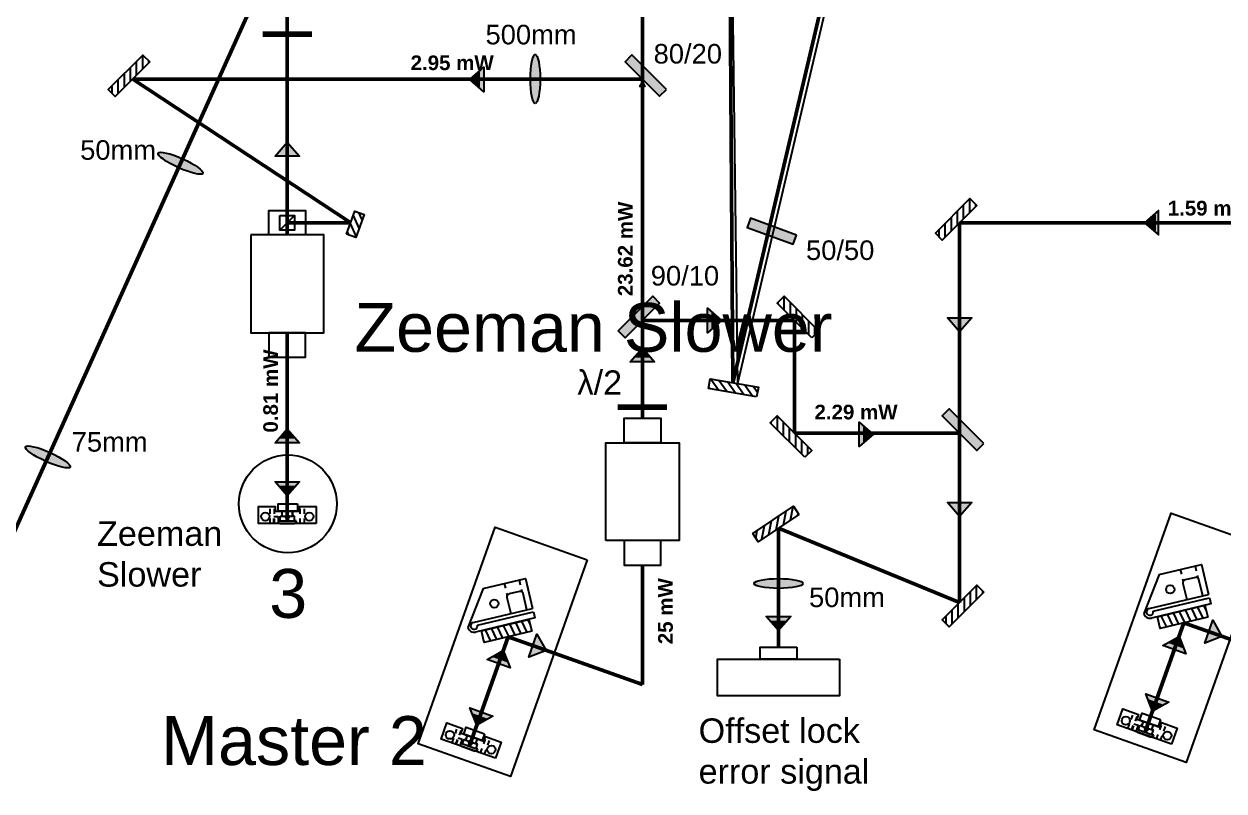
# Model space of a CAD drawing. Header units: inches. Extents: x 3.3 to 82.2, y 19 to 61.1.
# Drawn here: x 34.58 to 59.13, y 18.99 to 34.67 of the extents above; entities that cross this region are included whole.
import ezdxf

# ---------------------------------------------------------------- set-up
doc = ezdxf.new("R2010")
doc.units = ezdxf.units.IN
doc.header["$MEASUREMENT"] = 0
doc.linetypes.add('HIDDEN2', pattern=[0.1875, 0.125, -0.0625])
for name, color, linetype in [('diode mount', 7, 'Continuous'), ('gratting mount', 7, 'Continuous'), ('hplock', 7, 'Continuous'), ('imaging', 7, 'Continuous'), ('repump', 7, 'Continuous'), ('zeeman', 7, 'Continuous')]:
    doc.layers.add(name, color=color, linetype=linetype)
doc.dimstyles.get("Standard").update_dxf_attribs({"dimtxt": 0.18, "dimasz": 0.18, "dimexe": 0.18, "dimexo": 0.0625, "dimgap": 0.09, "dimtad": 0, "dimtih": 1, "dimtoh": 1, "dimdec": 4, "dimzin": 0, "dimdsep": 46, "dimtxsty": 'Standard', "dimcen": 0.09, "dimadec": 0, "dimazin": 0, "dimtfac": 1, "dimtdec": 4, "dimtofl": 0, "dimtmove": 0, "dimatfit": 3, "dimfxl": 1, "dimtolj": 1, "dimtzin": 0, "dimarcsym": 0})

# ---------------------------------------------------------------- blocks, each defined once
blk = doc.blocks.new('*D1')
at = {"layer": 'Defpoints', "color": 0, "transparency": 16777216}
for p in [(58.857, 22.817), (59.015, 22.66), (57.641, 22.526), (58.794, 22.544), (57.821, 22.312)]:
    blk.add_point(p, dxfattribs=at)
blk = doc.blocks.new('*D2')
at = {"layer": 'Defpoints', "color": 0, "transparency": 16777216}
for p in [(45.031, 22.529), (45.189, 22.373), (43.815, 22.239), (44.968, 22.257), (43.995, 22.025)]:
    blk.add_point(p, dxfattribs=at)

msp = doc.modelspace()

# ---------------------------------------------------------------- hatches: boundary and pattern name
h = msp.add_hatch(color=256)
h.set_gradient(color1=(162, 181, 54), one_color=1, tint=1, name='INVSPHERICAL')
edge = h.paths.add_edge_path()
edge.add_ellipse((45.03751, 33.54983), major_axis=(0, -0.5), ratio=0.2, start_angle=0, end_angle=360)
h = msp.add_hatch(color=1)
h.set_gradient(color1=(250, 17, 5), color2=(250, 27, 15), one_color=1, tint=0.52, name='INVCYLINDER')
h.paths.add_polyline_path([(43.69934, 33.54065), (43.98594, 33.79065), (43.98594, 33.29065)])
h = msp.add_hatch(color=1)
h.set_gradient(color1=(250, 17, 5), color2=(250, 27, 15), one_color=1, tint=0.52, name='INVCYLINDER')
h.paths.add_polyline_path([(43.69934, 33.54065), (43.88594, 33.69065), (43.88594, 33.39065)])
h = msp.add_hatch(color=1)
h.set_gradient(color1=(250, 17, 5), color2=(250, 27, 15), one_color=1, tint=0.52, name='INVCYLINDER')
h.paths.add_polyline_path([(47.22865, 33.48616), (47.27865, 33.39955), (47.17865, 33.39955)])
h = msp.add_hatch(color=1)
h.set_gradient(color1=(250, 17, 5), color2=(250, 27, 15), one_color=1, tint=0.52, name='INVCYLINDER')
h.paths.add_polyline_path([(39.96629, 32.25866), (40.21629, 31.97205), (39.71629, 31.97205)])
h = msp.add_hatch(color=256)
h.set_gradient(color1=(162, 181, 54), one_color=1, tint=1, name='INVSPHERICAL')
edge = h.paths.add_edge_path()
edge.add_ellipse((37.78204, 31.82608), major_axis=(0.45561, -0.20597), ratio=0.2, start_angle=0, end_angle=360)
h = msp.add_hatch(color=1)
h.set_gradient(color1=(250, 17, 5), color2=(250, 27, 15), one_color=1, tint=0.52, name='INVCYLINDER')
h.paths.add_polyline_path([(57.50214, 30.61116), (57.78875, 30.36116), (57.78875, 30.86116)])
h = msp.add_hatch(color=1)
h.set_gradient(color1=(250, 17, 5), color2=(250, 27, 15), one_color=1, tint=0.52, name='INVCYLINDER')
h.paths.add_polyline_path([(57.53315, 30.61116), (57.71975, 30.46116), (57.71975, 30.76116)])
h = msp.add_hatch(color=1)
h.set_gradient(color1=(250, 17, 5), color2=(250, 27, 15), one_color=1, tint=0.52, name='INVCYLINDER')
h.paths.add_polyline_path([(57.53315, 30.61116), (57.61975, 30.66116), (57.61975, 30.56116)])
h = msp.add_hatch(color=1)
h.set_gradient(color1=(250, 17, 5), color2=(250, 27, 15), one_color=1, tint=0.52, name='INVCYLINDER')
h.paths.add_polyline_path([(48.84714, 28.61116), (48.56053, 28.36116), (48.56053, 28.86116)])
h = msp.add_hatch(color=1)
h.set_gradient(color1=(250, 17, 5), color2=(250, 27, 15), one_color=1, tint=0.52, name='INVCYLINDER')
h.paths.add_polyline_path([(48.84714, 28.61116), (48.66053, 28.46116), (48.66053, 28.76116)])
h = msp.add_hatch(color=1)
h.set_gradient(color1=(250, 17, 5), color2=(250, 27, 15), one_color=1, tint=0.52, name='INVCYLINDER')
h.paths.add_polyline_path([(48.84714, 28.61116), (48.76053, 28.66116), (48.76053, 28.56116)])
h = msp.add_hatch(color=1)
h.set_gradient(color1=(250, 17, 5), color2=(250, 27, 15), one_color=1, tint=0.52, name='INVCYLINDER')
h.paths.add_polyline_path([(53.71904, 28.38036), (53.46904, 28.66697), (53.96904, 28.66697)])
h = msp.add_hatch(color=1)
h.set_gradient(color1=(250, 17, 5), color2=(250, 27, 15), one_color=1, tint=0.52, name='INVCYLINDER')
h.paths.add_polyline_path([(47.22865, 28.05287), (47.47865, 27.76627), (46.97865, 27.76627)])
h = msp.add_hatch(color=1)
h.set_gradient(color1=(250, 17, 5), color2=(250, 27, 15), one_color=1, tint=0.52, name='INVCYLINDER')
h.paths.add_polyline_path([(47.22865, 28.05287), (47.37865, 27.86627), (47.07865, 27.86627)])
h = msp.add_hatch(color=1)
h.set_gradient(color1=(250, 17, 5), color2=(250, 27, 15), one_color=1, tint=0.52, name='INVCYLINDER')
h.paths.add_polyline_path([(47.22865, 28.05287), (47.27865, 27.96627), (47.17865, 27.96627)])
h = msp.add_hatch(color=1)
h.set_gradient(color1=(250, 17, 5), color2=(250, 27, 15), one_color=1, tint=0.52, name='INVCYLINDER')
h.paths.add_polyline_path([(51.94968, 26.28334), (51.66307, 26.03334), (51.66307, 26.53334)])
h = msp.add_hatch(color=1)
h.set_gradient(color1=(250, 17, 5), color2=(250, 27, 15), one_color=1, tint=0.52, name='INVCYLINDER')
h.paths.add_polyline_path([(39.96629, 26.39664), (40.21629, 26.11003), (39.71629, 26.11003)])
h = msp.add_hatch(color=1)
h.set_gradient(color1=(250, 17, 5), color2=(250, 27, 15), one_color=1, tint=0.52, name='INVCYLINDER')
h.paths.add_polyline_path([(39.96629, 26.39664), (40.11629, 26.21003), (39.81629, 26.21003)])
h = msp.add_hatch(color=1)
h.set_gradient(color1=(250, 17, 5), color2=(250, 27, 15), one_color=1, tint=0.52, name='INVCYLINDER')
h.paths.add_polyline_path([(51.94968, 26.28334), (51.76307, 26.13334), (51.76307, 26.43334)])
h = msp.add_hatch(color=1)
h.set_gradient(color1=(250, 17, 5), color2=(250, 27, 15), one_color=1, tint=0.52, name='INVCYLINDER')
h.paths.add_polyline_path([(51.94968, 26.28334), (51.86307, 26.33334), (51.86307, 26.23334)])
h = msp.add_hatch(color=256)
h.set_gradient(color1=(162, 181, 54), one_color=1, tint=1, name='INVSPHERICAL')
edge = h.paths.add_edge_path()
edge.add_ellipse((35.06728, 25.82091), major_axis=(0.45561, -0.20597), ratio=0.2, start_angle=0, end_angle=360)
h = msp.add_hatch(color=1)
h.set_gradient(color1=(250, 17, 5), color2=(250, 27, 15), one_color=1, tint=0.52, name='INVCYLINDER')
h.paths.add_polyline_path([(39.96629, 25.02762), (39.71629, 25.31423), (40.21629, 25.31423)])
h = msp.add_hatch(color=1)
h.set_gradient(color1=(250, 17, 5), color2=(250, 27, 15), one_color=1, tint=0.52, name='INVCYLINDER')
h.paths.add_polyline_path([(39.96629, 25.02762), (39.81629, 25.21423), (40.11629, 25.21423)])
h = msp.add_hatch(color=1)
h.set_gradient(color1=(250, 17, 5), color2=(250, 27, 15), one_color=1, tint=0.52, name='INVCYLINDER')
h.paths.add_polyline_path([(53.71904, 24.60056), (53.46904, 24.88717), (53.96904, 24.88717)])
h = msp.add_hatch(color=0)
h.set_gradient(color1=(14, 203, 241), one_color=1, tint=1, name='INVCYLINDER')
h.paths.add_polyline_path([(40.00629, 24.61216), (39.92629, 24.61216), (39.92629, 24.58216), (40.00629, 24.58216)])
h = msp.add_hatch(color=256)
h.set_gradient(color1=(162, 181, 54), one_color=1, tint=1, name='INVSPHERICAL')
edge = h.paths.add_edge_path()
edge.add_ellipse((50.0144, 23.23367), major_axis=(0.5, 0), ratio=0.2, start_angle=0, end_angle=360)
h = msp.add_hatch()
h.set_pattern_fill('ANSI31', color=5, angle=-109.556967, style=0)
h.set_pattern_definition([(295.44303, (37.30959, 137.02103), (0.11287661, 0.05370169), [])])
h.paths.add_polyline_path([(58.7936, 22.54429), (57.821, 22.31182), (57.76288, 22.55497), (58.73548, 22.78744)])
h = msp.add_hatch()
h.set_pattern_fill('ANSI31', color=5, angle=-109.556967, style=0)
h.set_pattern_definition([(295.44303, (23.48349, 136.73388), (0.11287661, 0.05370169), [])])
h.paths.add_polyline_path([(44.9675, 22.25715), (43.9949, 22.02467), (43.93678, 22.26782), (44.90938, 22.5003)])
h = msp.add_hatch(color=1)
h.set_gradient(color1=(250, 17, 5), color2=(250, 27, 15), one_color=1, tint=0.52, name='INVCYLINDER')
h.paths.add_polyline_path([(50.0144, 22.26999), (49.7644, 22.55659), (50.2644, 22.55659)])
h = msp.add_hatch(color=1)
h.set_gradient(color1=(250, 17, 5), color2=(250, 27, 15), one_color=1, tint=0.52, name='INVCYLINDER')
h.paths.add_polyline_path([(50.0144, 22.26999), (49.8644, 22.45659), (50.1644, 22.45659)])
h = msp.add_hatch(color=1)
h.set_gradient(color1=(250, 17, 5), color2=(250, 27, 15), one_color=1, tint=0.52, name='INVCYLINDER')
h.paths.add_polyline_path([(50.0144, 22.26999), (50.0644, 22.35659), (49.9644, 22.35659)])
h = msp.add_hatch(color=1)
h.set_gradient(color1=(250, 17, 5), color2=(250, 27, 15), one_color=1, tint=0.52, name='INVCYLINDER')
h.paths.add_polyline_path([(59.08529, 22.15169), (58.73153, 22.01205), (58.89891, 22.4832)])
h = msp.add_hatch(color=1)
h.set_gradient(color1=(250, 17, 5), color2=(250, 27, 15), one_color=1, tint=0.52, name='INVCYLINDER')
h.paths.add_polyline_path([(45.25919, 21.86454), (44.90543, 21.7249), (45.07281, 22.19606)])
h = msp.add_hatch(color=1)
h.set_gradient(color1=(250, 17, 5), color2=(250, 27, 15), one_color=1, tint=0.52, name='INVCYLINDER')
h.paths.add_polyline_path([(58.20872, 22.15053), (58.34836, 21.79678), (57.8772, 21.96415)])
h = msp.add_hatch(color=1)
h.set_gradient(color1=(250, 17, 5), color2=(250, 27, 15), one_color=1, tint=0.52, name='INVCYLINDER')
h.paths.add_polyline_path([(58.20872, 22.15053), (58.2876, 21.92448), (58.00491, 22.0249)])
h = msp.add_hatch(color=1)
h.set_gradient(color1=(250, 17, 5), color2=(250, 27, 15), one_color=1, tint=0.52, name='INVCYLINDER')
h.paths.add_polyline_path([(58.20872, 22.15053), (58.22684, 22.05219), (58.13261, 22.08566)])
h = msp.add_hatch(color=1)
h.set_gradient(color1=(250, 17, 5), color2=(250, 27, 15), one_color=1, tint=0.52, name='INVCYLINDER')
h.paths.add_polyline_path([(44.38262, 21.86339), (44.52225, 21.50963), (44.0511, 21.677)])
h = msp.add_hatch(color=1)
h.set_gradient(color1=(250, 17, 5), color2=(250, 27, 15), one_color=1, tint=0.52, name='INVCYLINDER')
h.paths.add_polyline_path([(44.38262, 21.86339), (44.4615, 21.63734), (44.1788, 21.73776)])
h = msp.add_hatch(color=1)
h.set_gradient(color1=(250, 17, 5), color2=(250, 27, 15), one_color=1, tint=0.52, name='INVCYLINDER')
h.paths.add_polyline_path([(44.38262, 21.86339), (44.40074, 21.76504), (44.30651, 21.79852)])
h = msp.add_hatch(color=1)
h.set_gradient(color1=(250, 17, 5), color2=(250, 27, 15), one_color=1, tint=0.52, name='INVCYLINDER')
h.paths.add_polyline_path([(57.66587, 20.62242), (57.52623, 20.97617), (57.99739, 20.8088)])
h = msp.add_hatch(color=1)
h.set_gradient(color1=(250, 17, 5), color2=(250, 27, 15), one_color=1, tint=0.52, name='INVCYLINDER')
h.paths.add_polyline_path([(43.83977, 20.33528), (43.70013, 20.68903), (44.17129, 20.52166)])
h = msp.add_hatch(color=1)
h.set_gradient(color1=(250, 17, 5), color2=(250, 27, 15), one_color=1, tint=0.52, name='INVCYLINDER')
h.paths.add_polyline_path([(57.66587, 20.62242), (57.58699, 20.84847), (57.86968, 20.74805)])
h = msp.add_hatch(color=1)
h.set_gradient(color1=(250, 17, 5), color2=(250, 27, 15), one_color=1, tint=0.52, name='INVCYLINDER')
h.paths.add_polyline_path([(57.66587, 20.62242), (57.74198, 20.68729), (57.64775, 20.72076)])
h = msp.add_hatch(color=1)
h.set_gradient(color1=(250, 17, 5), color2=(250, 27, 15), one_color=1, tint=0.52, name='INVCYLINDER')
h.paths.add_polyline_path([(43.83977, 20.33528), (43.76089, 20.56132), (44.04358, 20.4609)])
h = msp.add_hatch(color=1)
h.set_gradient(color1=(250, 17, 5), color2=(250, 27, 15), one_color=1, tint=0.52, name='INVCYLINDER')
h.paths.add_polyline_path([(43.83977, 20.33528), (43.91588, 20.40014), (43.82165, 20.43362)])
h = msp.add_hatch(color=0)
h.set_gradient(color1=(14, 203, 241), one_color=1, tint=1, name='INVCYLINDER')
h.paths.add_polyline_path([(57.58379, 20.27185), (57.5084, 20.29863), (57.49836, 20.27036), (57.57375, 20.24359)])
h = msp.add_hatch(color=0)
h.set_gradient(color1=(14, 203, 241), one_color=1, tint=1, name='INVCYLINDER')
h.paths.add_polyline_path([(43.75769, 19.98471), (43.6823, 20.01149), (43.67226, 19.98322), (43.74765, 19.95644)])
at = {"layer": 'hplock'}
h = msp.add_hatch(color=256, dxfattribs=at)
h.set_gradient(color1=(20, 213, 235), one_color=1, tint=1, name='INVCYLINDER')
h.paths.add_polyline_path([(47.72363, 33.3377), (47.01652, 34.04481), (46.8751, 33.90338), (47.58221, 33.19628)])
h = msp.add_hatch(color=256, dxfattribs=at)
h.set_gradient(color1=(20, 213, 235), one_color=1, tint=1, name='INVCYLINDER')
h.paths.add_polyline_path([(50.3821, 30.35954), (49.44241, 30.70156), (49.374, 30.51362), (50.3137, 30.1716)])
h = msp.add_hatch(color=256, dxfattribs=at)
h.set_gradient(color1=(20, 213, 235), one_color=1, tint=1, name='INVCYLINDER')
h.paths.add_polyline_path([(46.73368, 28.39902), (47.44079, 29.10613), (47.58221, 28.96471), (46.8751, 28.2576)])
h = msp.add_hatch(color=256, dxfattribs=at)
h.set_gradient(color1=(20, 213, 235), one_color=1, tint=1, name='INVCYLINDER')
h.paths.add_polyline_path([(54.21145, 26.09621), (53.50434, 26.80332), (53.36292, 26.6619), (54.07002, 25.95479)])
at = {"layer": 'imaging'}
h = msp.add_hatch(dxfattribs=at)
h.set_pattern_fill('ANSI31', color=256, angle=69.979415, style=0)
h.set_pattern_definition([(114.9794, (40.65181, 23.90127), (-0.1133074, -0.0527866), [])])
h.paths.add_polyline_path([(41.17918, 30.37626), (41.35036, 30.84605), (41.53828, 30.77758), (41.3671, 30.30779)])
at = {"layer": 'repump'}
h = msp.add_hatch(dxfattribs=at)
h.set_pattern_fill('ANSI31', color=256, angle=225, style=0)
h.set_pattern_definition([(270, (30.7574, 42.10895), (0.125, 4e-17), [])])
h.paths.add_polyline_path([(37.15252, 33.89823), (36.44541, 33.19113), (36.30399, 33.33255), (37.01109, 34.03966)])
h = msp.add_hatch(dxfattribs=at)
h.set_pattern_fill('ANSI31', color=256, angle=225, style=0)
h.set_pattern_definition([(270, (47.6749, 39.17543), (0.125, 4e-17), [])])
h.paths.add_polyline_path([(54.07002, 30.96471), (53.36292, 30.2576), (53.2215, 30.39902), (53.9286, 31.10613)])
h = msp.add_hatch(dxfattribs=at)
h.set_pattern_fill('ANSI31', color=256, angle=225, style=0)
h.set_pattern_definition([(270, (56.38132, 37.17543), (-0.125, 4e-17), [])])
h.paths.add_polyline_path([(49.9862, 28.96471), (50.69331, 28.2576), (50.83473, 28.39902), (50.12762, 29.10613)])
h = msp.add_hatch(dxfattribs=at)
h.set_pattern_fill('ANSI31', color=256, angle=260, style=0)
h.set_pattern_definition([(305, (49.11099, 37.6165), (-0.102394, -0.071697), [])])
h.paths.add_polyline_path([(48.58189, 27.22259), (49.56669, 27.04894), (49.60142, 27.2459), (48.61662, 27.41955)])
h = msp.add_hatch(dxfattribs=at)
h.set_pattern_fill('ANSI31', color=256, angle=225, style=0)
h.set_pattern_definition([(270, (56.2399, 34.7312), (-0.125, 4e-17), [])])
h.paths.add_polyline_path([(49.84478, 26.52048), (50.55189, 25.81337), (50.69331, 25.95479), (49.9862, 26.6619)])
h = msp.add_hatch(dxfattribs=at)
h.set_pattern_fill('ANSI31', color=256, angle=213.849607, style=0)
h.set_pattern_definition([(258.8496, (45.74308, 33.93784), (0.1226404, -0.0241731), [])])
h.paths.add_polyline_path([(50.42965, 24.64539), (49.59915, 24.08838), (49.48774, 24.25448), (50.31825, 24.81149)])
h = msp.add_hatch(dxfattribs=at)
h.set_pattern_fill('ANSI31', color=256, angle=225, style=0)
h.set_pattern_definition([(270, (47.81633, 31.26567), (0.125, 4e-17), [])])
h.paths.add_polyline_path([(54.21145, 23.05495), (53.50434, 22.34785), (53.36292, 22.48927), (54.07002, 23.19638)])

# ---------------------------------------------------------------- linework, layer by layer
at = {"color": 1, "lineweight": 50}
for p, q in [((47.22865, 33.54983), (47.22865, 42.36549)), ((49.07915, 27.33799), (48.98109, 41.15089)), ((39.96629, 36.65772), (33.95578, 23.36223)), ((39.96629, 30.36116), (39.96629, 36.65772)), ((36.80411, 33.54983), (47.22865, 33.54983)), ((36.80411, 33.54983), (41.26477, 30.61116)), ((47.22865, 33.54983), (47.22865, 30.61116)), ((39.96629, 30.61116), (41.26477, 30.61116)), ((47.22865, 30.61116), (47.22865, 28.61116)), ((53.71647, 30.61116), (62.77191, 30.61116)), ((53.71647, 22.84282), (53.71647, 30.61116)), ((47.22865, 28.61116), (50.33976, 28.61116)), ((47.22865, 28.61116), (47.22865, 26.61116)), ((50.33976, 28.61116), (50.33976, 26.30834)), ((39.96629, 24.56616), (39.96629, 28.36116)), ((50.33976, 26.30834), (53.71647, 26.30834)), ((50.0144, 24.36689), (50.0144, 21.93424)), ((50.0144, 24.36689), (53.71647, 22.84282)), ((47.22865, 23.61116), (47.22865, 21.16491)), ((57.5307, 20.2419), (58.3073, 22.42806)), ((58.3073, 22.42806), (61.05475, 21.45206)), ((43.7046, 19.95475), (44.4812, 22.14091)), ((44.4812, 22.14091), (47.22865, 21.16491))]:
    msp.add_line(p, q, dxfattribs=at)
at = {"color": 5}
for p in [(52.51023, 41.50901), (48.9906, 41.14137)]:
    msp.add_line(p, (49.17523, 27.32105), dxfattribs=at)
at = {"color": 6}
msp.add_line((39.81629, 30.46116), (40.11629, 30.76116), dxfattribs=at)
at = {"color": 1}
for points in [[(43.69934, 33.54065), (43.98594, 33.79065), (43.98594, 33.29065), (43.69934, 33.54065)], [(43.69934, 33.54065), (43.88594, 33.69065), (43.88594, 33.39065), (43.69934, 33.54065)], [(47.22865, 33.48616), (47.27865, 33.39955), (47.17865, 33.39955), (47.22865, 33.48616)], [(39.96629, 32.25866), (40.21629, 31.97205), (39.71629, 31.97205), (39.96629, 32.25866)], [(57.50214, 30.61116), (57.78875, 30.36116), (57.78875, 30.86116), (57.50214, 30.61116)], [(57.53315, 30.61116), (57.71975, 30.46116), (57.71975, 30.76116), (57.53315, 30.61116)], [(57.53315, 30.61116), (57.61975, 30.66116), (57.61975, 30.56116), (57.53315, 30.61116)], [(48.84714, 28.61116), (48.56053, 28.36116), (48.56053, 28.86116), (48.84714, 28.61116)], [(48.84714, 28.61116), (48.66053, 28.46116), (48.66053, 28.76116), (48.84714, 28.61116)], [(48.84714, 28.61116), (48.76053, 28.66116), (48.76053, 28.56116), (48.84714, 28.61116)], [(53.71904, 28.38036), (53.46904, 28.66697), (53.96904, 28.66697), (53.71904, 28.38036)], [(47.22865, 28.05287), (47.47865, 27.76627), (46.97865, 27.76627), (47.22865, 28.05287)], [(47.22865, 28.05287), (47.37865, 27.86627), (47.07865, 27.86627), (47.22865, 28.05287)], [(47.22865, 28.05287), (47.27865, 27.96627), (47.17865, 27.96627), (47.22865, 28.05287)], [(51.94968, 26.28334), (51.66307, 26.03334), (51.66307, 26.53334), (51.94968, 26.28334)], [(39.96629, 26.39664), (40.21629, 26.11003), (39.71629, 26.11003), (39.96629, 26.39664)], [(39.96629, 26.39664), (40.11629, 26.21003), (39.81629, 26.21003), (39.96629, 26.39664)], [(51.94968, 26.28334), (51.76307, 26.13334), (51.76307, 26.43334), (51.94968, 26.28334)], [(51.94968, 26.28334), (51.86307, 26.33334), (51.86307, 26.23334), (51.94968, 26.28334)], [(39.96629, 25.02762), (39.71629, 25.31423), (40.21629, 25.31423), (39.96629, 25.02762)], [(39.96629, 25.02762), (39.81629, 25.21423), (40.11629, 25.21423), (39.96629, 25.02762)], [(53.71904, 24.60056), (53.46904, 24.88717), (53.96904, 24.88717), (53.71904, 24.60056)], [(50.0144, 22.26999), (49.7644, 22.55659), (50.2644, 22.55659), (50.0144, 22.26999)], [(50.0144, 22.26999), (49.8644, 22.45659), (50.1644, 22.45659), (50.0144, 22.26999)], [(50.0144, 22.26999), (50.0644, 22.35659), (49.9644, 22.35659), (50.0144, 22.26999)], [(59.08529, 22.15169), (58.73153, 22.01205), (58.89891, 22.4832), (59.08529, 22.15169)], [(45.25919, 21.86454), (44.90543, 21.7249), (45.07281, 22.19606), (45.25919, 21.86454)], [(58.20872, 22.15053), (58.34836, 21.79678), (57.8772, 21.96415), (58.20872, 22.15053)], [(58.20872, 22.15053), (58.2876, 21.92448), (58.00491, 22.0249), (58.20872, 22.15053)], [(58.20872, 22.15053), (58.22684, 22.05219), (58.13261, 22.08566), (58.20872, 22.15053)], [(44.38262, 21.86339), (44.52225, 21.50963), (44.0511, 21.677), (44.38262, 21.86339)], [(44.38262, 21.86339), (44.4615, 21.63734), (44.1788, 21.73776), (44.38262, 21.86339)], [(44.38262, 21.86339), (44.40074, 21.76504), (44.30651, 21.79852), (44.38262, 21.86339)], [(57.66587, 20.62242), (57.52623, 20.97617), (57.99739, 20.8088), (57.66587, 20.62242)], [(43.83977, 20.33528), (43.70013, 20.68903), (44.17129, 20.52166), (43.83977, 20.33528)], [(57.66587, 20.62242), (57.58699, 20.84847), (57.86968, 20.74805), (57.66587, 20.62242)], [(57.66587, 20.62242), (57.74198, 20.68729), (57.64775, 20.72076), (57.66587, 20.62242)], [(43.83977, 20.33528), (43.76089, 20.56132), (44.04358, 20.4609), (43.83977, 20.33528)], [(43.83977, 20.33528), (43.91588, 20.40014), (43.82165, 20.43362), (43.83977, 20.33528)]]:
    msp.add_lwpolyline(points, dxfattribs=at)
at = {"color": 6}
msp.add_lwpolyline([(39.81629, 30.76116), (40.11629, 30.76116), (40.11629, 30.46116), (39.81629, 30.46116)], close=True, dxfattribs=at)
for points in [[(50.69331, 28.2576), (49.9862, 28.96471), (50.12762, 29.10613), (50.83473, 28.39902)], [(49.56669, 27.04894), (48.58189, 27.22259), (48.61662, 27.41955), (49.60142, 27.2459)], [(50.55189, 25.81337), (49.84478, 26.52048), (49.9862, 26.6619), (50.69331, 25.95479)]]:
    msp.add_lwpolyline(points, close=True)
at = {"color": 0}
for points in [[(40.17708, 24.86116), (40.17708, 24.71116), (39.77708, 24.71116), (39.77708, 24.86116)], [(57.82807, 20.44932), (57.77786, 20.30797), (57.40094, 20.44187), (57.45115, 20.58322)], [(44.00197, 20.16217), (43.95176, 20.02083), (43.57484, 20.15473), (43.62505, 20.29607)]]:
    msp.add_lwpolyline(points, close=True, dxfattribs=at)
for points in [[(39.92629, 24.60116), (39.86129, 24.60116), (39.86129, 24.71116), (40.07129, 24.71116), (40.07129, 24.60116), (40.00629, 24.60116)], [(57.50472, 20.28827), (57.44347, 20.31003), (57.48029, 20.41368), (57.67818, 20.34338), (57.64136, 20.23973), (57.58011, 20.26149)], [(43.67862, 20.00112), (43.61737, 20.02288), (43.65419, 20.12654), (43.85208, 20.05624), (43.81526, 19.95259), (43.75401, 19.97434)]]:
    msp.add_lwpolyline(points, dxfattribs=at)
at = {"color": 4}
for points in [[(40.00629, 24.61216), (39.92629, 24.61216), (39.92629, 24.58216), (40.00629, 24.58216)], [(57.58379, 20.27185), (57.5084, 20.29863), (57.49836, 20.27036), (57.57375, 20.24359)], [(43.75769, 19.98471), (43.6823, 20.01149), (43.67226, 19.98322), (43.74765, 19.95644)]]:
    msp.add_lwpolyline(points, close=True, dxfattribs=at)
at = {"color": 1}
for points in [[(39.94129, 24.56616), (39.94129, 24.51616), (39.99129, 24.51616), (39.99129, 24.56616)], [(40.14429, 24.51616), (40.14429, 24.46116), (39.78829, 24.46116), (39.78829, 24.51616)], [(57.68169, 20.1352), (57.66328, 20.08337), (57.32782, 20.20254), (57.34623, 20.25437)], [(57.50714, 20.25027), (57.4904, 20.20315), (57.53752, 20.18641), (57.55426, 20.23353)], [(43.85559, 19.84805), (43.83718, 19.79623), (43.50172, 19.9154), (43.52013, 19.96722)], [(43.68104, 19.96312), (43.6643, 19.91601), (43.71142, 19.89927), (43.72815, 19.94638)]]:
    msp.add_lwpolyline(points, close=True, dxfattribs=at)
at = {"color": 5}
for points in [[(58.7936, 22.54429), (57.821, 22.31182), (57.76288, 22.55497), (58.73548, 22.78744)], [(44.9675, 22.25715), (43.9949, 22.02467), (43.93678, 22.26782), (44.90938, 22.5003)]]:
    msp.add_lwpolyline(points, close=True, dxfattribs=at)
for centre, major_axis in [((45.03751, 33.54983), (0, -0.5)), ((37.78204, 31.82608), (0.45561, -0.20597)), ((35.06728, 25.82091), (0.45561, -0.20597)), ((50.0144, 23.23367), (0.5, 0))]:
    msp.add_ellipse(centre, major_axis=major_axis, ratio=0.2)
at = {"layer": 'diode mount', "linetype": 'HIDDEN2', "ltscale": 0.5}
for p, q in [((39.61279, 24.46116), (39.61279, 24.81116)), ((39.70179, 24.46116), (39.70179, 24.81116)), ((40.23079, 24.46116), (40.23079, 24.81116)), ((40.31979, 24.46116), (40.31979, 24.81116)), ((57.16244, 20.26129), (57.2796, 20.5911)), ((57.24631, 20.2315), (57.36347, 20.5613)), ((57.74479, 20.05442), (57.86195, 20.38422)), ((43.33634, 19.97414), (43.4535, 20.30395)), ((43.42021, 19.94435), (43.53737, 20.27416)), ((57.82866, 20.02462), (57.94582, 20.35443)), ((43.91869, 19.76727), (44.03585, 20.09708)), ((44.00256, 19.73748), (44.11972, 20.06729))]:
    msp.add_line(p, q, dxfattribs=at)
at = {"layer": 'diode mount'}
for p, q in [((39.71629, 24.81116), (39.71629, 24.71116)), ((39.78829, 24.46116), (39.78829, 24.51616)), ((39.81879, 24.46116), (40.11379, 24.46116)), ((39.86179, 24.46116), (40.07079, 24.46116)), ((57.37713, 20.55645), (57.34366, 20.46222)), ((43.55103, 20.2693), (43.51756, 20.17507)), ((57.32782, 20.20254), (57.34623, 20.25437)), ((57.35656, 20.19233), (57.63454, 20.09358)), ((57.39708, 20.17794), (57.59402, 20.10797)), ((43.50172, 19.9154), (43.52013, 19.96722)), ((43.53046, 19.90519), (43.80844, 19.80644)), ((43.57098, 19.89079), (43.76792, 19.82083))]:
    msp.add_line(p, q, dxfattribs=at)
for points in [[(40.55629, 24.46116), (39.37629, 24.46116), (39.37629, 24.81116), (39.71629, 24.81116), (39.71629, 24.71116), (40.21629, 24.71116), (40.21629, 24.81116), (40.55629, 24.81116), (40.55629, 24.46116)], [(58.05151, 19.94546), (56.93959, 20.34045), (57.05675, 20.67026), (57.37713, 20.55645), (57.34366, 20.46222), (57.81481, 20.29485), (57.84829, 20.38908), (58.16867, 20.27526), (58.05151, 19.94546)], [(44.22541, 19.65831), (43.11349, 20.05331), (43.23065, 20.38312), (43.55103, 20.2693), (43.51756, 20.17507), (43.98871, 20.0077), (44.02219, 20.10193), (44.34257, 19.98812), (44.22541, 19.65831)]]:
    msp.add_lwpolyline(points, dxfattribs=at)
at = {"layer": 'diode mount', "linetype": 'HIDDEN2', "ltscale": 0.5}
for points in [[(39.69179, 24.46116), (39.69179, 24.60116), (39.78079, 24.60116), (39.78079, 24.46116)], [(39.78829, 24.46116), (39.78829, 24.51616), (39.81879, 24.51616), (39.81879, 24.61216), (39.85779, 24.61216), (39.85779, 24.71116)], [(40.14429, 24.46116), (40.14429, 24.51616), (40.11379, 24.51616), (40.11379, 24.61216), (40.07479, 24.61216), (40.07479, 24.71116)], [(57.32782, 20.20254), (57.34623, 20.25437), (57.37497, 20.24416), (57.40711, 20.33462), (57.44386, 20.32156), (57.477, 20.41485)], [(57.23689, 20.23484), (57.28375, 20.36677), (57.36762, 20.33697), (57.32075, 20.20505)], [(57.66328, 20.08337), (57.68169, 20.1352), (57.65295, 20.14541), (57.68509, 20.23587), (57.64834, 20.24892), (57.68148, 20.34221)], [(43.41078, 19.9477), (43.45765, 20.07962), (43.54151, 20.04983), (43.49465, 19.91791)], [(43.50172, 19.9154), (43.52013, 19.96722), (43.54887, 19.95701), (43.581, 20.04747), (43.61775, 20.03442), (43.65089, 20.12771)], [(43.83718, 19.79623), (43.85559, 19.84805), (43.82685, 19.85826), (43.85899, 19.94872), (43.82224, 19.96178), (43.85538, 20.05507)]]:
    msp.add_lwpolyline(points, dxfattribs=at)
at = {"layer": 'diode mount'}
for centre in [(39.51629, 24.60116), (40.41629, 24.60116), (57.11837, 20.42551), (43.29227, 20.13837), (57.96645, 20.12424), (44.14035, 19.8371)]:
    msp.add_circle(centre, 0.08475, dxfattribs=at)
at = {"layer": 'gratting mount', "linetype": 'HIDDEN2', "ltscale": 0.5}
for p, q in [((58.53377, 23.59261), (58.59224, 23.34802)), ((58.23032, 23.52008), (58.28879, 23.27549)), ((44.40422, 23.23293), (44.46268, 22.98835)), ((44.70767, 23.30547), (44.76614, 23.06088))]:
    msp.add_line(p, q, dxfattribs=at)
at = {"layer": 'gratting mount'}
for p, q in [((57.79849, 23.41686), (57.4846, 22.62232)), ((43.97239, 23.12971), (43.6585, 22.33518)), ((57.59481, 22.72043), (58.81056, 23.01102)), ((57.67917, 22.66862), (58.82684, 22.94294)), ((43.76871, 22.43328), (44.98446, 22.72388)), ((43.85307, 22.38147), (45.00074, 22.6558)), ((58.85706, 22.8165), (57.64131, 22.52591)), ((45.03096, 22.52936), (43.81521, 22.23876))]:
    msp.add_line(p, q, dxfattribs=at)
for points in [[(57.79849, 23.41686), (58.6641, 23.62376), (58.81056, 23.01102)], [(43.97239, 23.12971), (44.838, 23.33662), (44.98446, 22.72388)], [(58.5425, 23.35822), (58.32853, 23.30707)], [(58.28412, 23.23477), (58.36317, 22.90408)], [(58.69385, 22.98313), (58.61481, 23.31381)], [(44.45802, 22.94762), (44.53707, 22.61694)], [(44.7164, 23.07107), (44.50243, 23.01993)], [(44.86775, 22.69598), (44.78871, 23.02667)], [(58.82684, 22.94294), (58.85706, 22.8165), (57.64131, 22.52591)], [(45.00074, 22.6558), (45.03096, 22.52936), (43.81521, 22.23876)], [(57.48465, 22.62212), (57.4846, 22.62232)], [(43.65855, 22.33498), (43.6585, 22.33518)]]:
    msp.add_lwpolyline(points, dxfattribs=at)
for centre in [(58.02575, 23.11132), (44.19964, 22.82417)]:
    msp.add_circle(centre, 0.085, dxfattribs=at)
for centre, radius, start, end in [((58.55645, 23.29986), 0.06, 13.443033, 103.443033), ((58.34248, 23.24872), 0.06, 103.443033, 193.443033), ((44.51638, 22.96157), 0.06, 103.443033, 193.443033), ((44.73035, 23.01272), 0.06, 13.443033, 103.443033), ((57.61109, 22.65234), 0.13, 193.443033, 283.443033), ((57.61109, 22.65234), 0.07, 103.443033, 13.443033), ((43.78498, 22.3652), 0.07, 103.443033, 13.443033), ((43.78498, 22.3652), 0.13, 193.443033, 283.443033)]:
    msp.add_arc(centre, radius, start, end, dxfattribs=at)
at = {"layer": 'hplock'}
for points in [[(47.72363, 33.3377), (47.01652, 34.04481), (46.8751, 33.90338), (47.58221, 33.19628)], [(50.3821, 30.35954), (49.44241, 30.70156), (49.374, 30.51362), (50.3137, 30.1716)], [(46.73368, 28.39902), (47.44079, 29.10613), (47.58221, 28.96471), (46.8751, 28.2576)], [(54.21145, 26.09621), (53.50434, 26.80332), (53.36292, 26.6619), (54.07002, 25.95479)], [(50.3894, 21.93424), (50.3894, 21.68424), (49.6394, 21.68424), (49.6394, 21.93424)], [(51.2644, 21.68424), (51.2644, 20.93424), (48.7644, 20.93424), (48.7644, 21.68424)]]:
    msp.add_lwpolyline(points, close=True, dxfattribs=at)
at = {"layer": 'imaging', "color": 1, "lineweight": 50}
msp.add_line((53.44892, 45.92815), (49.07915, 27.33799), dxfattribs=at)
at = {"layer": 'imaging'}
for points in [[(41.17918, 30.37626), (41.35036, 30.84605), (41.53828, 30.77758), (41.3671, 30.30779)], [(46.85365, 26.11116), (46.85365, 26.61116), (47.60365, 26.61116), (47.60365, 26.11116)], [(46.47865, 24.11116), (46.47865, 26.11116), (47.97865, 26.11116), (47.97865, 24.11116)], [(46.85365, 24.11116), (46.85365, 23.61116), (47.60365, 23.61116), (47.60365, 24.11116)]]:
    msp.add_lwpolyline(points, close=True, dxfattribs=at)
at = {"layer": 'imaging', "color": 5}
for points in [[(59.92747, 24.00149), (58.35417, 19.57263), (56.46955, 20.24212), (58.04285, 24.67098)], [(46.10137, 23.71434), (44.52807, 19.28549), (42.64345, 19.95498), (44.21675, 24.38383)]]:
    msp.add_lwpolyline(points, close=True, dxfattribs=at)
msp.add_circle((39.97708, 24.86116), 1, dxfattribs=at)
at = {"layer": 'repump', "color": 6, "lineweight": 100}
for p, q in [((40.46629, 34.46741), (39.46629, 34.46741)), ((47.72865, 26.83616), (46.72865, 26.83616))]:
    msp.add_line(p, q, dxfattribs=at)
at = {"layer": 'repump'}
for points in [[(37.15252, 33.89823), (36.44541, 33.19113), (36.30399, 33.33255), (37.01109, 34.03966)], [(54.07002, 30.96471), (53.36292, 30.2576), (53.2215, 30.39902), (53.9286, 31.10613)], [(39.59129, 30.36116), (39.59129, 30.86116), (40.34129, 30.86116), (40.34129, 30.36116)], [(39.21629, 30.36116), (39.21629, 28.36116), (40.71629, 28.36116), (40.71629, 30.36116)], [(39.59129, 28.36116), (39.59129, 27.86116), (40.34129, 27.86116), (40.34129, 28.36116)], [(50.42965, 24.64539), (49.59915, 24.08838), (49.48774, 24.25448), (50.31825, 24.81149)], [(54.21145, 23.05495), (53.50434, 22.34785), (53.36292, 22.48927), (54.07002, 23.19638)]]:
    msp.add_lwpolyline(points, close=True, dxfattribs=at)
at = {"layer": 'zeeman'}
for points in [[(46.85365, 26.11116), (46.85365, 26.61116), (47.60365, 26.61116), (47.60365, 26.11116)], [(46.47865, 24.11116), (46.47865, 26.11116), (47.97865, 26.11116), (47.97865, 24.11116)], [(46.85365, 24.11116), (46.85365, 23.61116), (47.60365, 23.61116), (47.60365, 24.11116)]]:
    msp.add_lwpolyline(points, close=True, dxfattribs=at)
at = {"layer": 'zeeman', "color": 5}
for points in [[(59.92747, 24.00149), (58.35417, 19.57263), (56.46955, 20.24212), (58.04285, 24.67098)], [(46.10137, 23.71434), (44.52807, 19.28549), (42.64345, 19.95498), (44.21675, 24.38383)]]:
    msp.add_lwpolyline(points, close=True, dxfattribs=at)

# ---------------------------------------------------------------- texts
at = {"layer": 'hplock', "attachment_point": 1}
for s, insert, char_height, width in [('{\\fArial|b1|i0|c0|p34;\\C5;2.95 mW}', (42.48793, 34.03123), 0.3, 3.867378), ('{\\fArial|b1|i0|c0|p34;\\C5;1.59 mW}', (57.97505, 31.05857), 0.3, 3.867378), ('{\\fArial|b0|i0|c0|p34;Zeeman Slower}', (41.33716, 28.97134), 1, 9.5526128), ('{\\fArial|b1|i0|c0|p34;\\C5;2.29 mW}', (50.74939, 26.88936), 0.3, 3.867378), ('{\\fArial|b0|i0|c0|p34;Zeeman\\PSlower}', (36.0742, 24.50336), 0.5, 6.2482535), ('{\\fArial|b0|i0|c0|p34;Master 2}', (37.38495, 20.52133), 1, 6.2482535), ('{\\fArial|b0|i0|c0|p34;Offset lock\\Perror signal}', (48.37932, 20.47464), 0.5, 6.2482535)]:
    msp.add_mtext(s, dxfattribs=dict(at, insert=insert, char_height=char_height, width=width))
at = {"layer": 'hplock', "char_height": 0.3, "width": 3.867378, "attachment_point": 1, "rotation": 90}
for s, insert in [('{\\fArial|b1|i0|c0|p34;\\C5;23.62 mW}', (46.72918, 29.10876)), ('{\\fArial|b1|i0|c0|p34;\\C5;0.81 mW}', (39.4745, 26.31955)), ('{\\fArial|b1|i0|c0|p34;\\C5;25 mW}', (47.55108, 21.99182))]:
    msp.add_mtext(s, dxfattribs=dict(at, insert=insert))
at = {"layer": 'repump'}
for s, insert, char_height, width, attachment_point in [('\\A1;{\\fArial|b0|i0|c0|p34;500mm}', (44.02054, 34.65815), 0.4, 3.552713678800501e-15, 1), ('\\A1;{\\fArial|b0|i0|c0|p34;80/20}', (47.45913, 34.26581), 0.4, 3.552713678800501e-15, 1), ('\\A1;{\\fArial|b0|i0|c0|p34;50mm}', (35.72867, 32.29829), 0.4, 3.552713678800501e-15, 1), ('\\A1;{\\fArial|b0|i0|c0|p34;50/50}', (50.57611, 30.24944), 0.4, 3.552713678800501e-15, 1), ('\\A1;{\\fArial|b0|i0|c0|p34;90/10}', (47.40115, 29.72654), 0.4, 3.552713678800501e-15, 1), ('\\A1;{\\fSymbol|b0|i0|c2|p18;l\\fArial|b0|i0|c0|p34;/2}', (45.89707, 27.59173), 0.5, 3.552713678800501e-15, 1), ('\\A1;{\\fArial|b0|i0|c0|p34;75mm}', (35.556, 26.33004), 0.4, 3.552713678800501e-15, 1), ('{\\fArial|b0|i0|c0|p34;3}', (39.98466, 23.53006), 1, 4.2453052, 2), ('\\A1;{\\fArial|b0|i0|c0|p34;50mm}', (50.63827, 23.15081), 0.4, 3.552713678800501e-15, 1)]:
    msp.add_mtext(s, dxfattribs=dict(at, insert=insert, char_height=char_height, width=width, attachment_point=attachment_point))

# ---------------------------------------------------------------- dimensions: what is measured, and where the dimension line sits
at = {"color": 0}
for base, line1, line2, picture, middle in [((59.01487, 22.65966), ((58.85706, 22.8165), (57.64131, 22.52591)), ((58.7936, 22.54429), (57.821, 22.31182)), '*D1', (59.01487, 22.65966)), ((45.18877, 22.37252), ((45.03096, 22.52936), (43.81521, 22.23876)), ((44.9675, 22.25715), (43.9949, 22.02467)), '*D2', (45.18877, 22.37252))]:
    dim = msp.add_angular_dim_2l(base=base, line1=line1, line2=line2, dimstyle='Standard', dxfattribs=at)
    dim.commit()
    dim.dimension.update_dxf_attribs({"geometry": picture, "text_midpoint": middle})

doc.saveas('drawing.dxf')
